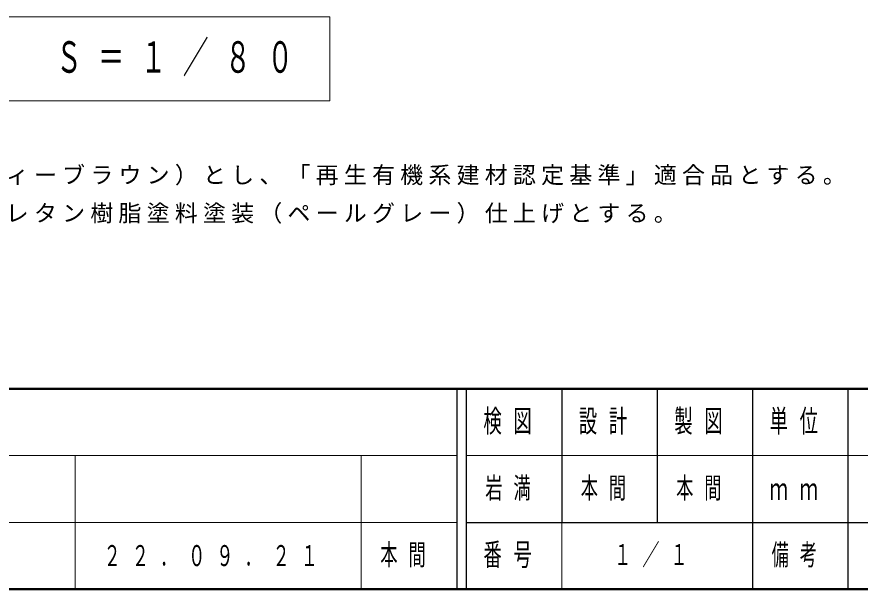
# Model space of a CAD drawing. Units: millimetres on the paper. Extents: x -385 to 145, y 0 to 323.
# Drawn here: x -289.6 to -201.2, y 0 to 60 of the extents above; entities that cross this region are included whole.
import ezdxf

# ---------------------------------------------------------------- set-up
doc = ezdxf.new("R2010")
doc.units = ezdxf.units.MM
doc.layers.add('LY_1', color=7, linetype='Continuous', lineweight=25)
doc.layers.add('LY_2', color=7, linetype='Continuous', lineweight=13)
doc.layers.add('LY_3', color=7, linetype='Continuous')
doc.styles.add('ＭＳ ゴシック', font='')
doc.styles.get('ＭＳ ゴシック').set_extended_font_data('MS Gothic')

msp = doc.modelspace()

# ---------------------------------------------------------------- linework, layer by layer
at = {"layer": 'LY_1', "lineweight": 13}
for p, q in [((-256.803, 59.991), (-304.603, 59.991)), ((-256.803, 51.191), (-256.803, 59.991)), ((-304.603, 51.191), (-256.803, 51.191))]:
    msp.add_line(p, q, dxfattribs=at)
at = {"layer": 'LY_2', "lineweight": 50}
for p, q in [((-385, 21), (0, 21)), ((-385, 0), (0, 0))]:
    msp.add_line(p, q, dxfattribs=at)
at = {"layer": 'LY_2', "color": 211, "lineweight": 25}
for p, q in [((-243.5, 21), (-243.5, 0)), ((-242.5, 21), (-242.5, 0)), ((-232.5, 21), (-232.5, 7)), ((-222.5, 21), (-222.5, 7)), ((-212.5, 21), (-212.5, 0)), ((-202.5, 21), (-202.5, 7)), ((-242.5, 7), (0, 7))]:
    msp.add_line(p, q, dxfattribs=at)
at = {"layer": 'LY_2'}
for p, q in [((-385, 14), (-243.5, 14)), ((-283.5, 14), (-283.5, 0)), ((-253.5, 14), (-253.5, 0)), ((-242.5, 14), (-187.5, 14)), ((-385, 7), (-243.5, 7)), ((-232.5, 7), (-232.5, 0))]:
    msp.add_line(p, q, dxfattribs=at)
at = {"layer": 'LY_2', "lineweight": 25}
msp.add_line((-202.5, 7), (-202.5, 0), dxfattribs=at)

# ---------------------------------------------------------------- texts
at = {"layer": 'LY_1', "style": 'ＭＳ ゴシック'}
for s, insert, char_height, attachment_point in [('\\T1.64;\\W0.6;立面図\u3000Ｓ＝１／８０', (-303.203, 55.591), 3.299, 4), ('\\T1.23;木材は、木粉入り再生プラスチック（ポリプロピレン系、色：サンディーブラウン）とし、「再生有機系建材認定基準」適合品とする。', (-382.293, 42.307), 1.76, 7), ('\\T1.23;鋼材は、電気亜鉛メッキ処理の上、ポリエステル樹脂粉体塗装又はウレタン樹脂塗料塗装（ペールグレー）仕上げとする。', (-382.293, 38.307), 1.76, 7), ('\\T1.64;\\W0.6;岩満', (-240.5, 10.5), 2.199, 4), ('\\T1.64;\\W0.6;本間', (-230.5, 10.5), 2.199, 4), ('\\T1.64;\\W0.6;本間', (-220.5, 10.5), 2.199, 4), ('\\T1.64;\\W0.6;２２．０９．２１', (-280.5, 3.5), 2.199, 4), ('\\T1.64;\\W0.6;本間', (-251.5, 3.5), 2.199, 4)]:
    msp.add_mtext(s, dxfattribs=dict(at, insert=insert, char_height=char_height, attachment_point=attachment_point))
at = {"layer": 'LY_2', "color": 4, "attachment_point": 4, "style": 'ＭＳ ゴシック'}
for s, insert, char_height in [('\\T1.64;\\W0.6;検図', (-240.7, 17.5), 2.346), ('\\T1.64;\\W0.6;設計', (-230.7, 17.5), 2.346), ('\\T1.64;\\W0.6;製図', (-220.7, 17.5), 2.346), ('\\T1.64;\\W0.6;単位', (-210.7, 17.5), 2.346), ('\\T1.64;\\W0.6;ｍｍ', (-210.7, 10.5), 2.346), ('\\T1.64;\\W0.6;番号', (-240.7, 3.5), 2.346), ('\\T1.64;\\W0.6;備考', (-210.5, 3.5), 2.199)]:
    msp.add_mtext(s, dxfattribs=dict(at, insert=insert, char_height=char_height))
at = {"layer": 'LY_3', "insert": (-227, 3.5), "char_height": 2.199, "attachment_point": 4, "style": 'ＭＳ ゴシック'}
msp.add_mtext('\\T1.64;\\W0.6;１／１', dxfattribs=at)

doc.saveas('drawing.dxf')
